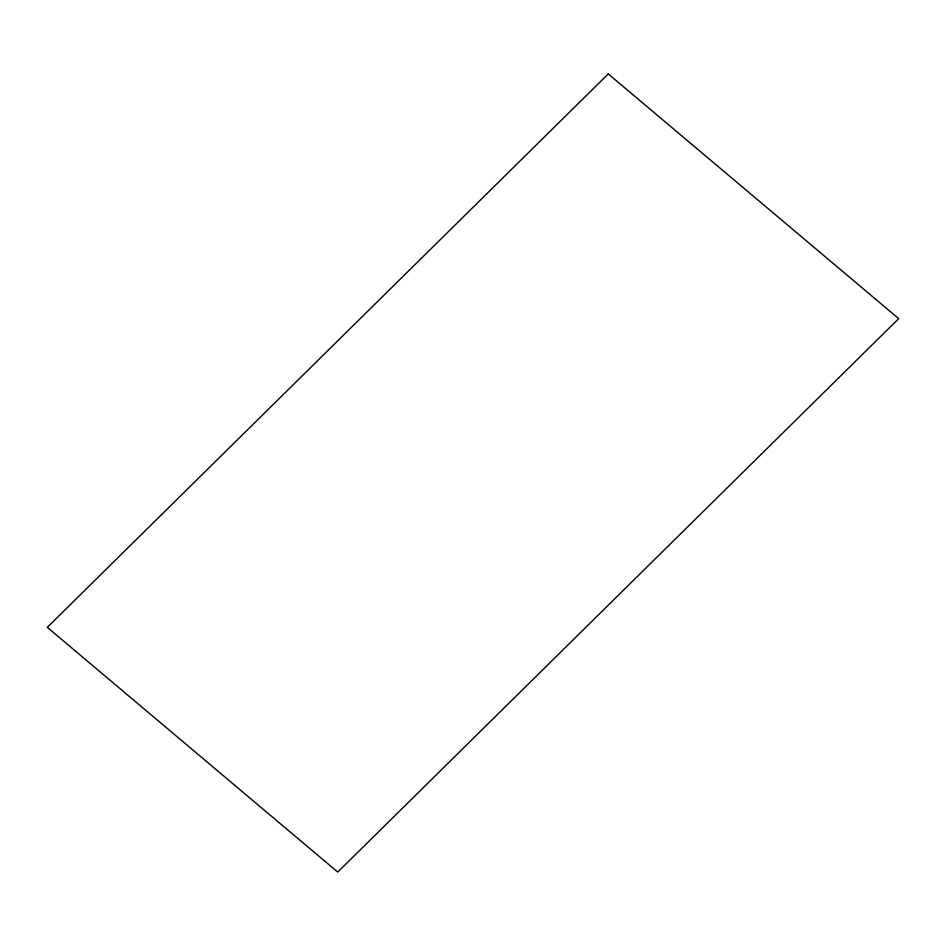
<?xml version="1.0" encoding="UTF-8"?>
<svg xmlns="http://www.w3.org/2000/svg" width="946" height="946" viewBox="0 0 946 946"><rect width="100%" height="100%" fill="white"/><g stroke="black" fill="none" stroke-linecap="round" stroke-linejoin="round"><path stroke-width="1.42" d="M608.254 73.93L47.3 627.352L337.746 872.07L898.7 318.648L608.254 73.93"/></g></svg>
